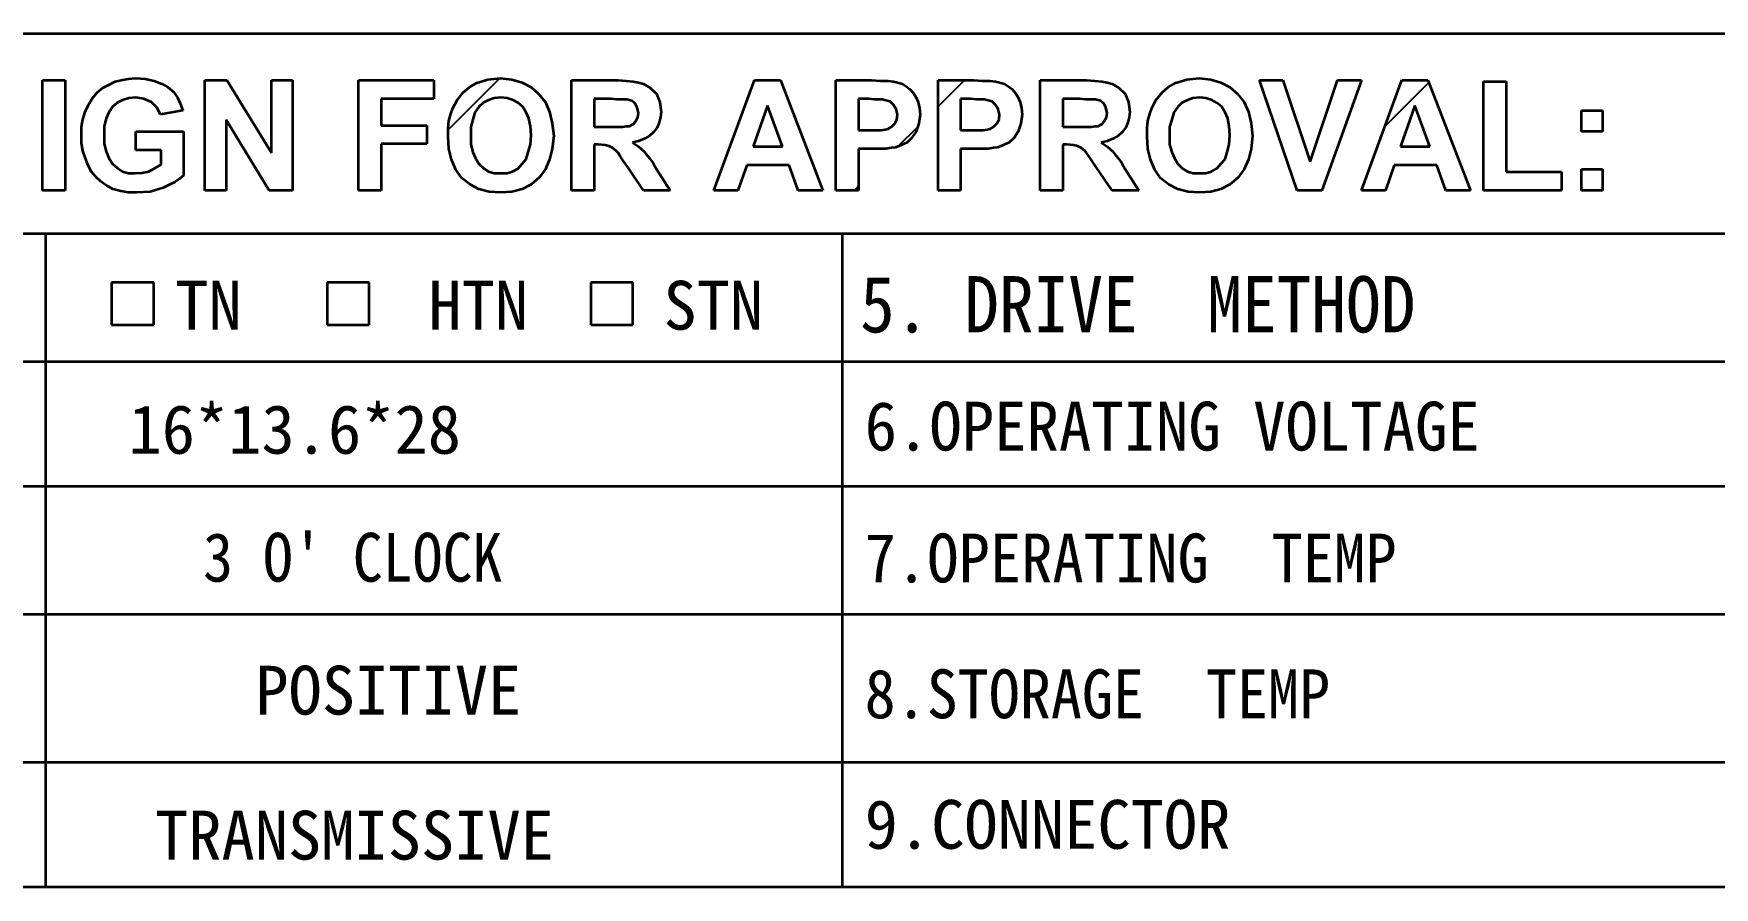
# Paper-space layout 'SW_Model_1' of a CAD drawing. Header units: millimetres. Extents: x 625 to 800, y 257 to 308.
# Drawn here: x 633.12 to 649.29, y 257.13 to 265.36 of the extents above; entities that cross this region are included whole.
import ezdxf

# ---------------------------------------------------------------- set-up
doc = ezdxf.new("R2010")
doc.units = ezdxf.units.MM
doc.layers.add('剖面线层1', color=4, linetype='Continuous')
doc.layers.add('粗实线层', color=7, linetype='Continuous', lineweight=25)
doc.styles.add('SLDTEXTSTYLE14', font='TXT', dxfattribs={"width": 0.90625})
doc.styles.add('SLDTEXTSTYLE15', font='TXT', dxfattribs={"width": 0.933333})
doc.styles.add('SLDTEXTSTYLE16', font='TXT', dxfattribs={"width": 0.941176})
doc.styles.add('SLDTEXTSTYLE17', font='TXT', dxfattribs={"width": 0.973684})
doc.styles.add('SLDTEXTSTYLE21', font='TXT', dxfattribs={"width": 0.9})
doc.styles.add('SLDTEXTSTYLE6', font='TXT')

psp = doc.layouts.new('SW_Model_1')

# ---------------------------------------------------------------- hatches: boundary and pattern name
at = {"layer": '剖面线层1'}
h = psp.add_hatch(dxfattribs=at)
h.set_pattern_fill('ANSI31', color=256, style=0)
h.paths.add_polyline_path([(633.425, 263.845), (633.207, 263.845), (633.207, 264.906), (633.425, 264.906)], flags=0)
h = psp.add_hatch(dxfattribs=at)
h.set_pattern_fill('ANSI31', color=256, style=0)
h.paths.add_polyline_path([(634.347, 264.234), (634.104, 264.234), (634.104, 264.412), (634.565, 264.412), (634.565, 263.99), (634.525, 263.957), (634.479, 263.924), (634.427, 263.898), (634.367, 263.871), (634.242, 263.832), (634.11, 263.825), (634.031, 263.825), (633.959, 263.838), (633.886, 263.858), (633.827, 263.891), (633.767, 263.931), (633.721, 263.977), (633.675, 264.029), (633.642, 264.095), (633.616, 264.161), (633.596, 264.227), (633.583, 264.3), (633.583, 264.379), (633.583, 264.458), (633.596, 264.53), (633.616, 264.603), (633.649, 264.669), (633.688, 264.735), (633.734, 264.788), (633.787, 264.834), (633.853, 264.867), (633.906, 264.893), (633.965, 264.906), (634.031, 264.919), (634.104, 264.926), (634.196, 264.919), (634.282, 264.9), (634.354, 264.873), (634.413, 264.84), (634.466, 264.794), (634.506, 264.741), (634.532, 264.682), (634.558, 264.616), (634.341, 264.577), (634.308, 264.643), (634.255, 264.695), (634.183, 264.728), (634.104, 264.741), (634.038, 264.735), (633.978, 264.715), (633.926, 264.689), (633.879, 264.649), (633.846, 264.596), (633.82, 264.537), (633.8, 264.465), (633.8, 264.385), (633.8, 264.293), (633.82, 264.221), (633.846, 264.155), (633.879, 264.102), (633.926, 264.062), (633.978, 264.029), (634.031, 264.01), (634.097, 264.01), (634.163, 264.016), (634.229, 264.029), (634.295, 264.062), (634.347, 264.095)], flags=0)
h = psp.add_hatch(dxfattribs=at)
h.set_pattern_fill('ANSI31', color=256, style=0)
h.paths.add_polyline_path([(634.974, 263.845), (634.769, 263.845), (634.769, 264.906), (634.98, 264.906), (635.409, 264.207), (635.409, 264.906), (635.613, 264.906), (635.613, 263.845), (635.389, 263.845), (634.974, 264.524)], flags=0)
h = psp.add_hatch(dxfattribs=at)
h.set_pattern_fill('ANSI31', color=256, style=0)
h.paths.add_polyline_path([(636.464, 263.845), (636.246, 263.845), (636.246, 264.906), (636.971, 264.906), (636.971, 264.728), (636.464, 264.728), (636.464, 264.471), (636.905, 264.471), (636.905, 264.293), (636.464, 264.293)], flags=0)
h = psp.add_hatch(dxfattribs=at)
h.set_pattern_fill('ANSI31', color=256, style=0)
h.paths.add_polyline_path([(637.116, 264.247), (637.11, 264.366), (637.11, 264.445), (637.116, 264.517), (637.136, 264.583), (637.156, 264.636), (637.195, 264.715), (637.255, 264.788), (637.314, 264.84), (637.386, 264.88), (637.492, 264.913), (637.611, 264.926), (637.723, 264.913), (637.822, 264.886), (637.907, 264.84), (637.98, 264.774), (638.046, 264.695), (638.085, 264.603), (638.112, 264.491), (638.125, 264.372), (638.112, 264.247), (638.085, 264.142), (638.046, 264.049), (637.986, 263.97), (637.907, 263.904), (637.822, 263.858), (637.723, 263.832), (637.617, 263.825), (637.505, 263.832), (637.406, 263.858), (637.321, 263.904), (637.241, 263.964), (637.182, 264.049), (637.143, 264.142)], flags=0)
h = psp.add_hatch(dxfattribs=at)
h.set_pattern_fill('ANSI31', color=256, style=0)
h.paths.add_polyline_path([(638.514, 263.845), (638.296, 263.845), (638.296, 264.906), (638.744, 264.906), (638.824, 264.9), (638.889, 264.893), (638.942, 264.886), (638.988, 264.873), (639.054, 264.834), (639.114, 264.774), (639.147, 264.695), (639.16, 264.603), (639.153, 264.55), (639.14, 264.498), (639.12, 264.451), (639.087, 264.405), (639.048, 264.372), (639.001, 264.346), (638.942, 264.32), (638.883, 264.306), (638.942, 264.267), (638.995, 264.221), (639.015, 264.194), (639.048, 264.155), (639.081, 264.109), (639.114, 264.049), (639.245, 263.845), (638.988, 263.845), (638.837, 264.069), (638.797, 264.128), (638.764, 264.175), (638.744, 264.207), (638.725, 264.227), (638.692, 264.254), (638.659, 264.273), (638.619, 264.28), (638.553, 264.287), (638.514, 264.287)], flags=0)
h = psp.add_hatch(dxfattribs=at)
h.set_pattern_fill('ANSI31', color=256, style=0)
h.paths.add_polyline_path([(640.307, 264.906), (640.715, 263.845), (640.478, 263.845), (640.392, 264.089), (639.984, 264.089), (639.898, 263.845), (639.667, 263.845), (640.056, 264.906)], flags=0)
h = psp.add_hatch(dxfattribs=at)
h.set_pattern_fill('ANSI31', color=256, style=0)
h.paths.add_polyline_path([(641.058, 263.845), (640.841, 263.845), (640.841, 264.906), (641.183, 264.906), (641.269, 264.9), (641.342, 264.9), (641.394, 264.893), (641.434, 264.886), (641.48, 264.873), (641.52, 264.847), (641.553, 264.821), (641.586, 264.781), (641.612, 264.741), (641.632, 264.695), (641.645, 264.636), (641.652, 264.577), (641.638, 264.491), (641.612, 264.412), (641.572, 264.353), (641.526, 264.306), (641.467, 264.28), (641.414, 264.26), (641.375, 264.254), (641.322, 264.247), (641.263, 264.247), (641.197, 264.247), (641.058, 264.247)], flags=0)
h = psp.add_hatch(dxfattribs=at)
h.set_pattern_fill('ANSI31', color=256, style=0)
h.paths.add_polyline_path([(642.04, 263.845), (641.823, 263.845), (641.823, 264.906), (642.166, 264.906), (642.251, 264.9), (642.324, 264.9), (642.377, 264.893), (642.416, 264.886), (642.462, 264.873), (642.502, 264.847), (642.535, 264.821), (642.568, 264.781), (642.594, 264.741), (642.614, 264.695), (642.627, 264.636), (642.634, 264.577), (642.621, 264.491), (642.594, 264.412), (642.555, 264.353), (642.509, 264.306), (642.449, 264.28), (642.396, 264.26), (642.357, 264.254), (642.304, 264.247), (642.245, 264.247), (642.179, 264.247), (642.04, 264.247)], flags=0)
h = psp.add_hatch(dxfattribs=at)
h.set_pattern_fill('ANSI31', color=256, style=0)
h.paths.add_polyline_path([(643.023, 263.845), (642.805, 263.845), (642.805, 264.906), (643.253, 264.906), (643.333, 264.9), (643.398, 264.893), (643.451, 264.886), (643.497, 264.873), (643.563, 264.834), (643.623, 264.774), (643.656, 264.695), (643.669, 264.603), (643.662, 264.55), (643.649, 264.498), (643.629, 264.451), (643.596, 264.405), (643.557, 264.372), (643.511, 264.346), (643.451, 264.32), (643.392, 264.306), (643.451, 264.267), (643.504, 264.221), (643.524, 264.194), (643.557, 264.155), (643.59, 264.109), (643.623, 264.049), (643.754, 263.845), (643.497, 263.845), (643.346, 264.069), (643.306, 264.128), (643.273, 264.175), (643.253, 264.207), (643.234, 264.227), (643.201, 264.254), (643.168, 264.273), (643.128, 264.28), (643.062, 264.287), (643.023, 264.287)], flags=0)
h = psp.add_hatch(dxfattribs=at)
h.set_pattern_fill('ANSI31', color=256, style=0)
h.paths.add_polyline_path([(643.84, 264.247), (643.834, 264.366), (643.834, 264.445), (643.84, 264.517), (643.86, 264.583), (643.88, 264.636), (643.919, 264.715), (643.979, 264.788), (644.038, 264.84), (644.11, 264.88), (644.216, 264.913), (644.335, 264.926), (644.447, 264.913), (644.545, 264.886), (644.631, 264.84), (644.704, 264.774), (644.77, 264.695), (644.809, 264.603), (644.836, 264.491), (644.849, 264.372), (644.836, 264.247), (644.809, 264.142), (644.77, 264.049), (644.71, 263.97), (644.631, 263.904), (644.545, 263.858), (644.447, 263.832), (644.341, 263.825), (644.229, 263.832), (644.13, 263.858), (644.044, 263.904), (643.965, 263.964), (643.906, 264.049), (643.866, 264.142)], flags=0)
h = psp.add_hatch(dxfattribs=at)
h.set_pattern_fill('ANSI31', color=256, style=0)
h.paths.add_polyline_path([(645.515, 263.845), (645.277, 263.845), (644.915, 264.906), (645.139, 264.906), (645.402, 264.122), (645.666, 264.906), (645.897, 264.906)], flags=0)
h = psp.add_hatch(dxfattribs=at)
h.set_pattern_fill('ANSI31', color=256, style=0)
h.paths.add_polyline_path([(646.536, 264.906), (646.945, 263.845), (646.708, 263.845), (646.622, 264.089), (646.213, 264.089), (646.128, 263.845), (645.897, 263.845), (646.286, 264.906)], flags=0)
h = psp.add_hatch(dxfattribs=at)
h.set_pattern_fill('ANSI31', color=256, style=0)
h.paths.add_polyline_path([(647.822, 263.845), (647.07, 263.845), (647.07, 264.893), (647.288, 264.893), (647.288, 264.023), (647.822, 264.023)], flags=0)
h = psp.add_hatch(dxfattribs=at)
h.set_pattern_fill('ANSI31', color=256, style=0)
h.paths.add_polyline_path([(637.327, 264.458), (637.327, 264.372), (637.327, 264.287), (637.347, 264.214), (637.373, 264.155), (637.406, 264.102), (637.452, 264.056), (637.498, 264.029), (637.551, 264.01), (637.617, 264.01), (637.676, 264.01), (637.729, 264.029), (637.782, 264.056), (637.822, 264.102), (637.861, 264.148), (637.881, 264.214), (637.901, 264.287), (637.907, 264.379), (637.901, 264.465), (637.887, 264.537), (637.861, 264.596), (637.828, 264.649), (637.782, 264.689), (637.736, 264.715), (637.676, 264.735), (637.617, 264.741), (637.551, 264.735), (637.498, 264.715), (637.446, 264.689), (637.406, 264.649), (637.367, 264.596), (637.347, 264.53)], flags=0)
h = psp.add_hatch(dxfattribs=at)
h.set_pattern_fill('ANSI31', color=256, style=0)
h.paths.add_polyline_path([(638.514, 264.728), (638.514, 264.458), (638.665, 264.458), (638.738, 264.458), (638.791, 264.458), (638.83, 264.465), (638.856, 264.465), (638.889, 264.484), (638.916, 264.511), (638.936, 264.55), (638.942, 264.59), (638.929, 264.643), (638.909, 264.682), (638.876, 264.708), (638.83, 264.722), (638.81, 264.722), (638.777, 264.722), (638.731, 264.722), (638.678, 264.728)], flags=0)
h = psp.add_hatch(dxfattribs=at)
h.set_pattern_fill('ANSI31', color=256, style=0)
h.paths.add_polyline_path([(641.157, 264.728), (641.058, 264.728), (641.058, 264.425), (641.17, 264.425), (641.23, 264.425), (641.276, 264.425), (641.315, 264.432), (641.342, 264.438), (641.375, 264.458), (641.408, 264.491), (641.427, 264.53), (641.434, 264.577), (641.421, 264.629), (641.394, 264.669), (641.361, 264.702), (641.309, 264.715), (641.289, 264.722), (641.256, 264.722), (641.21, 264.722)], flags=0)
h = psp.add_hatch(dxfattribs=at)
h.set_pattern_fill('ANSI31', color=256, style=0)
h.paths.add_polyline_path([(642.139, 264.728), (642.04, 264.728), (642.04, 264.425), (642.153, 264.425), (642.212, 264.425), (642.258, 264.425), (642.298, 264.432), (642.324, 264.438), (642.357, 264.458), (642.39, 264.491), (642.41, 264.53), (642.416, 264.577), (642.403, 264.629), (642.377, 264.669), (642.344, 264.702), (642.291, 264.715), (642.271, 264.722), (642.238, 264.722), (642.192, 264.722)], flags=0)
h = psp.add_hatch(dxfattribs=at)
h.set_pattern_fill('ANSI31', color=256, style=0)
h.paths.add_polyline_path([(643.023, 264.728), (643.023, 264.458), (643.174, 264.458), (643.247, 264.458), (643.3, 264.458), (643.339, 264.465), (643.365, 264.465), (643.398, 264.484), (643.425, 264.511), (643.445, 264.55), (643.451, 264.59), (643.438, 264.643), (643.418, 264.682), (643.385, 264.708), (643.339, 264.722), (643.319, 264.722), (643.286, 264.722), (643.24, 264.722), (643.187, 264.728)], flags=0)
h = psp.add_hatch(dxfattribs=at)
h.set_pattern_fill('ANSI31', color=256, style=0)
h.paths.add_polyline_path([(644.051, 264.458), (644.051, 264.372), (644.051, 264.287), (644.071, 264.214), (644.097, 264.155), (644.13, 264.102), (644.176, 264.056), (644.222, 264.029), (644.275, 264.01), (644.341, 264.01), (644.4, 264.01), (644.453, 264.029), (644.506, 264.056), (644.545, 264.102), (644.585, 264.148), (644.605, 264.214), (644.625, 264.287), (644.631, 264.379), (644.625, 264.465), (644.611, 264.537), (644.585, 264.596), (644.552, 264.649), (644.506, 264.689), (644.46, 264.715), (644.4, 264.735), (644.341, 264.741), (644.275, 264.735), (644.222, 264.715), (644.17, 264.689), (644.13, 264.649), (644.091, 264.596), (644.071, 264.53)], flags=0)
h = psp.add_hatch(dxfattribs=at)
h.set_pattern_fill('ANSI31', color=256, style=0)
h.paths.add_polyline_path([(640.043, 264.267), (640.327, 264.267), (640.181, 264.662)], flags=0)
h = psp.add_hatch(dxfattribs=at)
h.set_pattern_fill('ANSI31', color=256, style=0)
h.paths.add_polyline_path([(646.273, 264.267), (646.556, 264.267), (646.411, 264.662)], flags=0)
h = psp.add_hatch(dxfattribs=at)
h.set_pattern_fill('ANSI31', color=256, style=0)
h.paths.add_polyline_path([(648.217, 264.412), (648.013, 264.412), (648.013, 264.616), (648.217, 264.616)], flags=0)
h = psp.add_hatch(dxfattribs=at)
h.set_pattern_fill('ANSI31', color=256, style=0)
h.paths.add_polyline_path([(648.217, 263.845), (648.013, 263.845), (648.013, 264.049), (648.217, 264.049)], flags=0)
h = psp.add_hatch(dxfattribs=at)
h.set_pattern_fill('ANSI31', color=256, style=0)
h.paths.add_polyline_path([(633.872, 262.958), (633.872, 262.55), (634.277, 262.55), (634.277, 262.958)], flags=0)

# ---------------------------------------------------------------- linework, layer by layer
at = {"lineweight": 35}
for p, q in [((624.889, 265.356), (657.338, 265.356)), ((633.207, 263.845), (633.207, 264.906)), ((633.207, 264.906), (633.425, 264.906)), ((633.425, 264.906), (633.425, 263.845)), ((633.853, 264.867), (633.906, 264.893)), ((633.906, 264.893), (633.965, 264.906)), ((633.965, 264.906), (634.031, 264.919)), ((634.031, 264.919), (634.104, 264.926)), ((634.104, 264.926), (634.196, 264.919)), ((634.196, 264.919), (634.282, 264.9)), ((634.282, 264.9), (634.354, 264.873)), ((634.769, 263.845), (634.769, 264.906)), ((634.769, 264.906), (634.98, 264.906)), ((634.98, 264.906), (635.409, 264.207)), ((635.409, 264.207), (635.409, 264.906)), ((635.409, 264.906), (635.613, 264.906)), ((635.613, 264.906), (635.613, 263.845)), ((636.246, 263.845), (636.246, 264.906)), ((636.246, 264.906), (636.971, 264.906)), ((636.971, 264.906), (636.971, 264.728)), ((637.386, 264.88), (637.492, 264.913)), ((637.492, 264.913), (637.611, 264.926)), ((637.611, 264.926), (637.723, 264.913)), ((637.723, 264.913), (637.822, 264.886)), ((637.822, 264.886), (637.907, 264.84)), ((638.296, 263.845), (638.296, 264.906)), ((638.296, 264.906), (638.744, 264.906)), ((638.744, 264.906), (638.824, 264.9)), ((638.824, 264.9), (638.889, 264.893)), ((638.889, 264.893), (638.942, 264.886)), ((638.942, 264.886), (638.988, 264.873)), ((639.667, 263.845), (640.056, 264.906)), ((640.056, 264.906), (640.307, 264.906)), ((640.307, 264.906), (640.715, 263.845)), ((640.841, 263.845), (640.841, 264.906)), ((640.841, 264.906), (641.183, 264.906)), ((641.183, 264.906), (641.269, 264.9)), ((641.269, 264.9), (641.342, 264.9)), ((641.342, 264.9), (641.394, 264.893)), ((641.394, 264.893), (641.434, 264.886)), ((641.434, 264.886), (641.48, 264.873)), ((641.823, 263.845), (641.823, 264.906)), ((641.823, 264.906), (642.166, 264.906)), ((642.166, 264.906), (642.251, 264.9)), ((642.251, 264.9), (642.324, 264.9)), ((642.324, 264.9), (642.377, 264.893)), ((642.377, 264.893), (642.416, 264.886)), ((642.416, 264.886), (642.462, 264.873)), ((642.805, 263.845), (642.805, 264.906)), ((642.805, 264.906), (643.253, 264.906)), ((643.253, 264.906), (643.333, 264.9)), ((643.333, 264.9), (643.398, 264.893)), ((643.398, 264.893), (643.451, 264.886)), ((643.451, 264.886), (643.497, 264.873)), ((644.11, 264.88), (644.216, 264.913)), ((644.216, 264.913), (644.335, 264.926)), ((644.335, 264.926), (644.447, 264.913)), ((644.447, 264.913), (644.545, 264.886)), ((644.545, 264.886), (644.631, 264.84)), ((645.277, 263.845), (644.915, 264.906)), ((644.915, 264.906), (645.139, 264.906)), ((645.139, 264.906), (645.402, 264.122)), ((645.402, 264.122), (645.666, 264.906)), ((645.897, 264.906), (645.515, 263.845)), ((645.666, 264.906), (645.897, 264.906)), ((645.897, 263.845), (646.286, 264.906)), ((646.286, 264.906), (646.536, 264.906)), ((646.536, 264.906), (646.945, 263.845)), ((647.07, 263.845), (647.07, 264.893)), ((647.07, 264.893), (647.288, 264.893)), ((647.288, 264.893), (647.288, 264.023)), ((633.649, 264.669), (633.688, 264.735)), ((633.688, 264.735), (633.734, 264.788)), ((633.734, 264.788), (633.787, 264.834)), ((633.787, 264.834), (633.853, 264.867)), ((634.038, 264.735), (633.978, 264.715)), ((634.104, 264.741), (634.038, 264.735)), ((634.183, 264.728), (634.104, 264.741)), ((634.255, 264.695), (634.183, 264.728)), ((634.354, 264.873), (634.413, 264.84)), ((634.413, 264.84), (634.466, 264.794)), ((634.466, 264.794), (634.506, 264.741)), ((634.506, 264.741), (634.532, 264.682)), ((636.971, 264.728), (636.464, 264.728)), ((636.464, 264.728), (636.464, 264.471)), ((637.195, 264.715), (637.255, 264.788)), ((637.255, 264.788), (637.314, 264.84)), ((637.314, 264.84), (637.386, 264.88)), ((637.551, 264.735), (637.498, 264.715)), ((637.617, 264.741), (637.551, 264.735)), ((637.676, 264.735), (637.617, 264.741)), ((637.736, 264.715), (637.676, 264.735)), ((637.907, 264.84), (637.98, 264.774)), ((637.98, 264.774), (638.046, 264.695)), ((638.678, 264.728), (638.514, 264.728)), ((638.514, 264.728), (638.514, 264.458)), ((638.731, 264.722), (638.678, 264.728)), ((638.988, 264.873), (639.054, 264.834)), ((639.054, 264.834), (639.114, 264.774)), ((639.114, 264.774), (639.147, 264.695)), ((641.157, 264.728), (641.058, 264.728)), ((641.058, 264.728), (641.058, 264.425)), ((641.21, 264.722), (641.157, 264.728)), ((641.48, 264.873), (641.52, 264.847)), ((641.52, 264.847), (641.553, 264.821)), ((641.553, 264.821), (641.586, 264.781)), ((641.586, 264.781), (641.612, 264.741)), ((641.612, 264.741), (641.632, 264.695)), ((642.139, 264.728), (642.04, 264.728)), ((642.04, 264.728), (642.04, 264.425)), ((642.192, 264.722), (642.139, 264.728)), ((642.462, 264.873), (642.502, 264.847)), ((642.502, 264.847), (642.535, 264.821)), ((642.535, 264.821), (642.568, 264.781)), ((642.568, 264.781), (642.594, 264.741)), ((642.594, 264.741), (642.614, 264.695)), ((643.187, 264.728), (643.023, 264.728)), ((643.023, 264.728), (643.023, 264.458)), ((643.24, 264.722), (643.187, 264.728)), ((643.497, 264.873), (643.563, 264.834)), ((643.563, 264.834), (643.623, 264.774)), ((643.623, 264.774), (643.656, 264.695)), ((643.919, 264.715), (643.979, 264.788)), ((643.979, 264.788), (644.038, 264.84)), ((644.038, 264.84), (644.11, 264.88)), ((644.275, 264.735), (644.222, 264.715)), ((644.341, 264.741), (644.275, 264.735)), ((644.4, 264.735), (644.341, 264.741)), ((644.46, 264.715), (644.4, 264.735)), ((644.631, 264.84), (644.704, 264.774)), ((644.704, 264.774), (644.77, 264.695)), ((633.596, 264.53), (633.616, 264.603)), ((633.616, 264.603), (633.649, 264.669)), ((633.846, 264.596), (633.82, 264.537)), ((633.879, 264.649), (633.846, 264.596)), ((633.926, 264.689), (633.879, 264.649)), ((633.978, 264.715), (633.926, 264.689)), ((634.308, 264.643), (634.255, 264.695)), ((634.341, 264.577), (634.308, 264.643)), ((634.558, 264.616), (634.341, 264.577)), ((634.532, 264.682), (634.558, 264.616)), ((637.116, 264.517), (637.136, 264.583)), ((637.136, 264.583), (637.156, 264.636)), ((637.156, 264.636), (637.195, 264.715)), ((637.367, 264.596), (637.347, 264.53)), ((637.406, 264.649), (637.367, 264.596)), ((637.446, 264.689), (637.406, 264.649)), ((637.498, 264.715), (637.446, 264.689)), ((637.782, 264.689), (637.736, 264.715)), ((637.828, 264.649), (637.782, 264.689)), ((637.861, 264.596), (637.828, 264.649)), ((637.887, 264.537), (637.861, 264.596)), ((638.046, 264.695), (638.085, 264.603)), ((638.085, 264.603), (638.112, 264.491)), ((638.777, 264.722), (638.731, 264.722)), ((638.81, 264.722), (638.777, 264.722)), ((638.83, 264.722), (638.81, 264.722)), ((638.876, 264.708), (638.83, 264.722)), ((638.909, 264.682), (638.876, 264.708)), ((638.929, 264.643), (638.909, 264.682)), ((638.942, 264.59), (638.929, 264.643)), ((638.936, 264.55), (638.942, 264.59)), ((639.147, 264.695), (639.16, 264.603)), ((639.16, 264.603), (639.153, 264.55)), ((640.181, 264.662), (640.043, 264.267)), ((640.327, 264.267), (640.181, 264.662)), ((641.256, 264.722), (641.21, 264.722)), ((641.289, 264.722), (641.256, 264.722)), ((641.309, 264.715), (641.289, 264.722)), ((641.361, 264.702), (641.309, 264.715)), ((641.394, 264.669), (641.361, 264.702)), ((641.421, 264.629), (641.394, 264.669)), ((641.434, 264.577), (641.421, 264.629)), ((641.427, 264.53), (641.434, 264.577)), ((641.632, 264.695), (641.645, 264.636)), ((641.652, 264.577), (641.638, 264.491)), ((641.645, 264.636), (641.652, 264.577)), ((642.238, 264.722), (642.192, 264.722)), ((642.271, 264.722), (642.238, 264.722)), ((642.291, 264.715), (642.271, 264.722)), ((642.344, 264.702), (642.291, 264.715)), ((642.377, 264.669), (642.344, 264.702)), ((642.403, 264.629), (642.377, 264.669)), ((642.416, 264.577), (642.403, 264.629)), ((642.41, 264.53), (642.416, 264.577)), ((642.614, 264.695), (642.627, 264.636)), ((642.634, 264.577), (642.621, 264.491)), ((642.627, 264.636), (642.634, 264.577)), ((643.286, 264.722), (643.24, 264.722)), ((643.319, 264.722), (643.286, 264.722)), ((643.339, 264.722), (643.319, 264.722)), ((643.385, 264.708), (643.339, 264.722)), ((643.418, 264.682), (643.385, 264.708)), ((643.438, 264.643), (643.418, 264.682)), ((643.451, 264.59), (643.438, 264.643)), ((643.445, 264.55), (643.451, 264.59)), ((643.656, 264.695), (643.669, 264.603)), ((643.669, 264.603), (643.662, 264.55)), ((643.84, 264.517), (643.86, 264.583)), ((643.86, 264.583), (643.88, 264.636)), ((643.88, 264.636), (643.919, 264.715)), ((644.091, 264.596), (644.071, 264.53)), ((644.13, 264.649), (644.091, 264.596)), ((644.17, 264.689), (644.13, 264.649)), ((644.222, 264.715), (644.17, 264.689)), ((644.506, 264.689), (644.46, 264.715)), ((644.552, 264.649), (644.506, 264.689)), ((644.585, 264.596), (644.552, 264.649)), ((644.611, 264.537), (644.585, 264.596)), ((644.77, 264.695), (644.809, 264.603)), ((644.809, 264.603), (644.836, 264.491)), ((646.411, 264.662), (646.273, 264.267)), ((646.556, 264.267), (646.411, 264.662)), ((648.013, 264.412), (648.013, 264.616)), ((648.013, 264.616), (648.217, 264.616)), ((648.217, 264.616), (648.217, 264.412)), ((633.583, 264.458), (633.596, 264.53)), ((633.583, 264.379), (633.583, 264.458)), ((633.82, 264.537), (633.8, 264.465)), ((633.8, 264.465), (633.8, 264.385)), ((634.104, 264.234), (634.104, 264.412)), ((634.104, 264.412), (634.565, 264.412)), ((634.565, 264.412), (634.565, 263.99)), ((635.389, 263.845), (634.974, 264.524)), ((634.974, 264.524), (634.974, 263.845)), ((636.464, 264.471), (636.905, 264.471)), ((636.905, 264.471), (636.905, 264.293)), ((637.11, 264.445), (637.116, 264.517)), ((637.11, 264.366), (637.11, 264.445)), ((637.347, 264.53), (637.327, 264.458)), ((637.327, 264.458), (637.327, 264.372)), ((637.901, 264.465), (637.887, 264.537)), ((637.907, 264.379), (637.901, 264.465)), ((638.112, 264.491), (638.125, 264.372)), ((638.514, 264.458), (638.665, 264.458)), ((638.665, 264.458), (638.738, 264.458)), ((638.738, 264.458), (638.791, 264.458)), ((638.791, 264.458), (638.83, 264.465)), ((638.83, 264.465), (638.856, 264.465)), ((638.856, 264.465), (638.889, 264.484)), ((638.889, 264.484), (638.916, 264.511)), ((638.916, 264.511), (638.936, 264.55)), ((639.087, 264.405), (639.048, 264.372)), ((639.12, 264.451), (639.087, 264.405)), ((639.14, 264.498), (639.12, 264.451)), ((639.153, 264.55), (639.14, 264.498)), ((641.058, 264.425), (641.17, 264.425)), ((641.17, 264.425), (641.23, 264.425)), ((641.23, 264.425), (641.276, 264.425)), ((641.276, 264.425), (641.315, 264.432)), ((641.315, 264.432), (641.342, 264.438)), ((641.342, 264.438), (641.375, 264.458)), ((641.375, 264.458), (641.408, 264.491)), ((641.408, 264.491), (641.427, 264.53)), ((641.612, 264.412), (641.572, 264.353)), ((641.638, 264.491), (641.612, 264.412)), ((642.04, 264.425), (642.153, 264.425)), ((642.153, 264.425), (642.212, 264.425)), ((642.212, 264.425), (642.258, 264.425)), ((642.258, 264.425), (642.298, 264.432)), ((642.298, 264.432), (642.324, 264.438)), ((642.324, 264.438), (642.357, 264.458)), ((642.357, 264.458), (642.39, 264.491)), ((642.39, 264.491), (642.41, 264.53)), ((642.594, 264.412), (642.555, 264.353)), ((642.621, 264.491), (642.594, 264.412)), ((643.023, 264.458), (643.174, 264.458)), ((643.174, 264.458), (643.247, 264.458)), ((643.247, 264.458), (643.3, 264.458)), ((643.3, 264.458), (643.339, 264.465)), ((643.339, 264.465), (643.365, 264.465)), ((643.365, 264.465), (643.398, 264.484)), ((643.398, 264.484), (643.425, 264.511)), ((643.425, 264.511), (643.445, 264.55)), ((643.596, 264.405), (643.557, 264.372)), ((643.629, 264.451), (643.596, 264.405)), ((643.649, 264.498), (643.629, 264.451)), ((643.662, 264.55), (643.649, 264.498)), ((643.834, 264.445), (643.84, 264.517)), ((643.834, 264.366), (643.834, 264.445)), ((644.071, 264.53), (644.051, 264.458)), ((644.051, 264.458), (644.051, 264.372)), ((644.625, 264.465), (644.611, 264.537)), ((644.631, 264.379), (644.625, 264.465)), ((644.836, 264.491), (644.849, 264.372)), ((648.217, 264.412), (648.013, 264.412)), ((633.583, 264.3), (633.583, 264.379)), ((633.596, 264.227), (633.583, 264.3)), ((633.8, 264.385), (633.8, 264.293)), ((633.8, 264.293), (633.82, 264.221)), ((636.905, 264.293), (636.464, 264.293)), ((636.464, 264.293), (636.464, 263.845)), ((637.116, 264.247), (637.11, 264.366)), ((637.143, 264.142), (637.116, 264.247)), ((637.327, 264.372), (637.327, 264.287)), ((637.327, 264.287), (637.347, 264.214)), ((637.881, 264.214), (637.901, 264.287)), ((637.901, 264.287), (637.907, 264.379)), ((638.112, 264.247), (638.085, 264.142)), ((638.125, 264.372), (638.112, 264.247)), ((638.553, 264.287), (638.514, 264.287)), ((638.514, 264.287), (638.514, 263.845)), ((638.619, 264.28), (638.553, 264.287)), ((638.659, 264.273), (638.619, 264.28)), ((638.692, 264.254), (638.659, 264.273)), ((638.725, 264.227), (638.692, 264.254)), ((638.942, 264.32), (638.883, 264.306)), ((638.883, 264.306), (638.942, 264.267)), ((639.001, 264.346), (638.942, 264.32)), ((638.942, 264.267), (638.995, 264.221)), ((639.048, 264.372), (639.001, 264.346)), ((640.043, 264.267), (640.327, 264.267)), ((641.197, 264.247), (641.058, 264.247)), ((641.058, 264.247), (641.058, 263.845)), ((641.263, 264.247), (641.197, 264.247)), ((641.322, 264.247), (641.263, 264.247)), ((641.375, 264.254), (641.322, 264.247)), ((641.414, 264.26), (641.375, 264.254)), ((641.467, 264.28), (641.414, 264.26)), ((641.526, 264.306), (641.467, 264.28)), ((641.572, 264.353), (641.526, 264.306)), ((642.179, 264.247), (642.04, 264.247)), ((642.04, 264.247), (642.04, 263.845)), ((642.245, 264.247), (642.179, 264.247)), ((642.304, 264.247), (642.245, 264.247)), ((642.357, 264.254), (642.304, 264.247)), ((642.396, 264.26), (642.357, 264.254)), ((642.449, 264.28), (642.396, 264.26)), ((642.509, 264.306), (642.449, 264.28)), ((642.555, 264.353), (642.509, 264.306)), ((643.062, 264.287), (643.023, 264.287)), ((643.023, 264.287), (643.023, 263.845)), ((643.128, 264.28), (643.062, 264.287)), ((643.168, 264.273), (643.128, 264.28)), ((643.201, 264.254), (643.168, 264.273)), ((643.234, 264.227), (643.201, 264.254)), ((643.451, 264.32), (643.392, 264.306)), ((643.392, 264.306), (643.451, 264.267)), ((643.511, 264.346), (643.451, 264.32)), ((643.451, 264.267), (643.504, 264.221)), ((643.557, 264.372), (643.511, 264.346)), ((643.84, 264.247), (643.834, 264.366)), ((643.866, 264.142), (643.84, 264.247)), ((644.051, 264.372), (644.051, 264.287)), ((644.051, 264.287), (644.071, 264.214)), ((644.605, 264.214), (644.625, 264.287)), ((644.625, 264.287), (644.631, 264.379)), ((644.836, 264.247), (644.809, 264.142)), ((644.849, 264.372), (644.836, 264.247)), ((646.273, 264.267), (646.556, 264.267)), ((633.616, 264.161), (633.596, 264.227)), ((633.642, 264.095), (633.616, 264.161)), ((633.675, 264.029), (633.642, 264.095)), ((633.82, 264.221), (633.846, 264.155)), ((633.846, 264.155), (633.879, 264.102)), ((633.879, 264.102), (633.926, 264.062)), ((634.347, 264.234), (634.104, 264.234)), ((634.295, 264.062), (634.347, 264.095)), ((634.347, 264.095), (634.347, 264.234)), ((637.182, 264.049), (637.143, 264.142)), ((637.347, 264.214), (637.373, 264.155)), ((637.373, 264.155), (637.406, 264.102)), ((637.406, 264.102), (637.452, 264.056)), ((637.782, 264.056), (637.822, 264.102)), ((637.822, 264.102), (637.861, 264.148)), ((637.861, 264.148), (637.881, 264.214)), ((638.085, 264.142), (638.046, 264.049)), ((638.744, 264.207), (638.725, 264.227)), ((638.764, 264.175), (638.744, 264.207)), ((638.797, 264.128), (638.764, 264.175)), ((638.837, 264.069), (638.797, 264.128)), ((638.995, 264.221), (639.015, 264.194)), ((639.015, 264.194), (639.048, 264.155)), ((639.048, 264.155), (639.081, 264.109)), ((639.081, 264.109), (639.114, 264.049)), ((639.984, 264.089), (639.898, 263.845)), ((640.392, 264.089), (639.984, 264.089)), ((640.478, 263.845), (640.392, 264.089)), ((643.253, 264.207), (643.234, 264.227)), ((643.273, 264.175), (643.253, 264.207)), ((643.306, 264.128), (643.273, 264.175)), ((643.346, 264.069), (643.306, 264.128)), ((643.504, 264.221), (643.524, 264.194)), ((643.524, 264.194), (643.557, 264.155)), ((643.557, 264.155), (643.59, 264.109)), ((643.59, 264.109), (643.623, 264.049)), ((643.906, 264.049), (643.866, 264.142)), ((644.071, 264.214), (644.097, 264.155)), ((644.097, 264.155), (644.13, 264.102)), ((644.13, 264.102), (644.176, 264.056)), ((644.506, 264.056), (644.545, 264.102)), ((644.545, 264.102), (644.585, 264.148)), ((644.585, 264.148), (644.605, 264.214)), ((644.809, 264.142), (644.77, 264.049)), ((646.213, 264.089), (646.128, 263.845)), ((646.622, 264.089), (646.213, 264.089)), ((646.708, 263.845), (646.622, 264.089)), ((633.721, 263.977), (633.675, 264.029)), ((633.767, 263.931), (633.721, 263.977)), ((633.827, 263.891), (633.767, 263.931)), ((633.926, 264.062), (633.978, 264.029)), ((633.978, 264.029), (634.031, 264.01)), ((634.031, 264.01), (634.097, 264.01)), ((634.097, 264.01), (634.163, 264.016)), ((634.163, 264.016), (634.229, 264.029)), ((634.229, 264.029), (634.295, 264.062)), ((634.479, 263.924), (634.427, 263.898)), ((634.525, 263.957), (634.479, 263.924)), ((634.565, 263.99), (634.525, 263.957)), ((637.241, 263.964), (637.182, 264.049)), ((637.321, 263.904), (637.241, 263.964)), ((637.452, 264.056), (637.498, 264.029)), ((637.498, 264.029), (637.551, 264.01)), ((637.551, 264.01), (637.617, 264.01)), ((637.617, 264.01), (637.676, 264.01)), ((637.676, 264.01), (637.729, 264.029)), ((637.729, 264.029), (637.782, 264.056)), ((637.986, 263.97), (637.907, 263.904)), ((638.046, 264.049), (637.986, 263.97)), ((638.988, 263.845), (638.837, 264.069)), ((639.114, 264.049), (639.245, 263.845)), ((643.497, 263.845), (643.346, 264.069)), ((643.623, 264.049), (643.754, 263.845)), ((643.965, 263.964), (643.906, 264.049)), ((644.044, 263.904), (643.965, 263.964)), ((644.176, 264.056), (644.222, 264.029)), ((644.222, 264.029), (644.275, 264.01)), ((644.275, 264.01), (644.341, 264.01)), ((644.341, 264.01), (644.4, 264.01)), ((644.4, 264.01), (644.453, 264.029)), ((644.453, 264.029), (644.506, 264.056)), ((644.71, 263.97), (644.631, 263.904)), ((644.77, 264.049), (644.71, 263.97)), ((647.288, 264.023), (647.822, 264.023)), ((647.822, 264.023), (647.822, 263.845)), ((648.013, 263.845), (648.013, 264.049)), ((648.013, 264.049), (648.217, 264.049)), ((648.217, 264.049), (648.217, 263.845)), ((633.425, 263.845), (633.207, 263.845)), ((633.886, 263.858), (633.827, 263.891)), ((633.959, 263.838), (633.886, 263.858)), ((634.031, 263.825), (633.959, 263.838)), ((634.11, 263.825), (634.031, 263.825)), ((634.242, 263.832), (634.11, 263.825)), ((634.367, 263.871), (634.242, 263.832)), ((634.427, 263.898), (634.367, 263.871)), ((634.974, 263.845), (634.769, 263.845)), ((635.613, 263.845), (635.389, 263.845)), ((636.464, 263.845), (636.246, 263.845)), ((637.406, 263.858), (637.321, 263.904)), ((637.505, 263.832), (637.406, 263.858)), ((637.617, 263.825), (637.505, 263.832)), ((637.723, 263.832), (637.617, 263.825)), ((637.822, 263.858), (637.723, 263.832)), ((637.907, 263.904), (637.822, 263.858)), ((638.514, 263.845), (638.296, 263.845)), ((639.245, 263.845), (638.988, 263.845)), ((639.898, 263.845), (639.667, 263.845)), ((640.715, 263.845), (640.478, 263.845)), ((641.058, 263.845), (640.841, 263.845)), ((642.04, 263.845), (641.823, 263.845)), ((643.023, 263.845), (642.805, 263.845)), ((643.754, 263.845), (643.497, 263.845)), ((644.13, 263.858), (644.044, 263.904)), ((644.229, 263.832), (644.13, 263.858)), ((644.341, 263.825), (644.229, 263.832)), ((644.447, 263.832), (644.341, 263.825)), ((644.545, 263.858), (644.447, 263.832)), ((644.631, 263.904), (644.545, 263.858)), ((645.515, 263.845), (645.277, 263.845)), ((646.128, 263.845), (645.897, 263.845)), ((646.945, 263.845), (646.708, 263.845)), ((647.822, 263.845), (647.07, 263.845)), ((648.217, 263.845), (648.013, 263.845)), ((624.855, 263.431), (657.338, 263.431)), ((640.905, 257.133), (640.905, 263.431)), ((633.238, 257.138), (633.238, 263.418)), ((633.872, 262.958), (633.872, 262.55)), ((634.277, 262.958), (633.872, 262.958)), ((634.277, 262.55), (634.277, 262.958)), ((635.946, 262.96), (635.946, 262.552)), ((636.35, 262.96), (635.946, 262.96)), ((636.35, 262.552), (636.35, 262.96)), ((638.481, 262.958), (638.481, 262.55)), ((638.886, 262.958), (638.481, 262.958)), ((638.886, 262.55), (638.886, 262.958)), ((633.872, 262.55), (634.277, 262.55)), ((635.946, 262.552), (636.35, 262.552)), ((638.481, 262.55), (638.886, 262.55)), ((624.855, 262.198), (671.645, 262.198)), ((624.855, 260.999), (671.645, 260.999)), ((624.855, 259.765), (671.606, 259.765)), ((624.855, 258.338), (671.606, 258.338)), ((624.855, 257.138), (698.117, 257.138))]:
    psp.add_line(p, q, dxfattribs=at)
for p, q in [((633.207, 263.845), (633.207, 264.906)), ((633.207, 264.906), (633.425, 264.906)), ((633.425, 264.906), (633.425, 263.845)), ((633.853, 264.867), (633.906, 264.893)), ((633.906, 264.893), (633.965, 264.906)), ((633.965, 264.906), (634.031, 264.919)), ((634.031, 264.919), (634.104, 264.926)), ((634.104, 264.926), (634.196, 264.919)), ((634.196, 264.919), (634.282, 264.9)), ((634.282, 264.9), (634.354, 264.873)), ((634.769, 263.845), (634.769, 264.906)), ((634.769, 264.906), (634.98, 264.906)), ((634.98, 264.906), (635.409, 264.207)), ((635.409, 264.207), (635.409, 264.906)), ((635.409, 264.906), (635.613, 264.906)), ((635.613, 264.906), (635.613, 263.845)), ((636.246, 263.845), (636.246, 264.906)), ((636.246, 264.906), (636.971, 264.906)), ((636.971, 264.906), (636.971, 264.728)), ((637.386, 264.88), (637.492, 264.913)), ((637.492, 264.913), (637.611, 264.926)), ((637.611, 264.926), (637.723, 264.913)), ((637.723, 264.913), (637.822, 264.886)), ((637.822, 264.886), (637.907, 264.84)), ((638.296, 263.845), (638.296, 264.906)), ((638.296, 264.906), (638.744, 264.906)), ((638.744, 264.906), (638.824, 264.9)), ((638.824, 264.9), (638.889, 264.893)), ((638.889, 264.893), (638.942, 264.886)), ((638.942, 264.886), (638.988, 264.873)), ((639.667, 263.845), (640.056, 264.906)), ((640.056, 264.906), (640.307, 264.906)), ((640.307, 264.906), (640.715, 263.845)), ((640.841, 263.845), (640.841, 264.906)), ((640.841, 264.906), (641.183, 264.906)), ((641.183, 264.906), (641.269, 264.9)), ((641.269, 264.9), (641.342, 264.9)), ((641.342, 264.9), (641.394, 264.893)), ((641.394, 264.893), (641.434, 264.886)), ((641.434, 264.886), (641.48, 264.873)), ((641.823, 263.845), (641.823, 264.906)), ((641.823, 264.906), (642.166, 264.906)), ((642.166, 264.906), (642.251, 264.9)), ((642.251, 264.9), (642.324, 264.9)), ((642.324, 264.9), (642.377, 264.893)), ((642.377, 264.893), (642.416, 264.886)), ((642.416, 264.886), (642.462, 264.873)), ((642.805, 263.845), (642.805, 264.906)), ((642.805, 264.906), (643.253, 264.906)), ((643.253, 264.906), (643.333, 264.9)), ((643.333, 264.9), (643.398, 264.893)), ((643.398, 264.893), (643.451, 264.886)), ((643.451, 264.886), (643.497, 264.873)), ((644.11, 264.88), (644.216, 264.913)), ((644.216, 264.913), (644.335, 264.926)), ((644.335, 264.926), (644.447, 264.913)), ((644.447, 264.913), (644.545, 264.886)), ((644.545, 264.886), (644.631, 264.84)), ((645.277, 263.845), (644.915, 264.906)), ((644.915, 264.906), (645.139, 264.906)), ((645.139, 264.906), (645.402, 264.122)), ((645.402, 264.122), (645.666, 264.906)), ((645.897, 264.906), (645.515, 263.845)), ((645.666, 264.906), (645.897, 264.906)), ((645.897, 263.845), (646.286, 264.906)), ((646.286, 264.906), (646.536, 264.906)), ((646.536, 264.906), (646.945, 263.845)), ((647.07, 263.845), (647.07, 264.893)), ((647.07, 264.893), (647.288, 264.893)), ((647.288, 264.893), (647.288, 264.023)), ((633.649, 264.669), (633.688, 264.735)), ((633.688, 264.735), (633.734, 264.788)), ((633.734, 264.788), (633.787, 264.834)), ((633.787, 264.834), (633.853, 264.867)), ((634.038, 264.735), (633.978, 264.715)), ((634.104, 264.741), (634.038, 264.735)), ((634.183, 264.728), (634.104, 264.741)), ((634.255, 264.695), (634.183, 264.728)), ((634.354, 264.873), (634.413, 264.84)), ((634.413, 264.84), (634.466, 264.794)), ((634.466, 264.794), (634.506, 264.741)), ((634.506, 264.741), (634.532, 264.682)), ((636.971, 264.728), (636.464, 264.728)), ((636.464, 264.728), (636.464, 264.471)), ((637.195, 264.715), (637.255, 264.788)), ((637.255, 264.788), (637.314, 264.84)), ((637.314, 264.84), (637.386, 264.88)), ((637.551, 264.735), (637.498, 264.715)), ((637.617, 264.741), (637.551, 264.735)), ((637.676, 264.735), (637.617, 264.741)), ((637.736, 264.715), (637.676, 264.735)), ((637.907, 264.84), (637.98, 264.774)), ((637.98, 264.774), (638.046, 264.695)), ((638.678, 264.728), (638.514, 264.728)), ((638.514, 264.728), (638.514, 264.458)), ((638.731, 264.722), (638.678, 264.728)), ((638.988, 264.873), (639.054, 264.834)), ((639.054, 264.834), (639.114, 264.774)), ((639.114, 264.774), (639.147, 264.695)), ((641.058, 264.728), (641.058, 264.425)), ((641.157, 264.728), (641.058, 264.728)), ((641.21, 264.722), (641.157, 264.728)), ((641.48, 264.873), (641.52, 264.847)), ((641.52, 264.847), (641.553, 264.821)), ((641.553, 264.821), (641.586, 264.781)), ((641.586, 264.781), (641.612, 264.741)), ((641.612, 264.741), (641.632, 264.695)), ((642.04, 264.728), (642.04, 264.425)), ((642.139, 264.728), (642.04, 264.728)), ((642.192, 264.722), (642.139, 264.728)), ((642.462, 264.873), (642.502, 264.847)), ((642.502, 264.847), (642.535, 264.821)), ((642.535, 264.821), (642.568, 264.781)), ((642.568, 264.781), (642.594, 264.741)), ((642.594, 264.741), (642.614, 264.695)), ((643.187, 264.728), (643.023, 264.728)), ((643.023, 264.728), (643.023, 264.458)), ((643.24, 264.722), (643.187, 264.728)), ((643.497, 264.873), (643.563, 264.834)), ((643.563, 264.834), (643.623, 264.774)), ((643.623, 264.774), (643.656, 264.695)), ((643.919, 264.715), (643.979, 264.788)), ((643.979, 264.788), (644.038, 264.84)), ((644.038, 264.84), (644.11, 264.88)), ((644.275, 264.735), (644.222, 264.715)), ((644.341, 264.741), (644.275, 264.735)), ((644.4, 264.735), (644.341, 264.741)), ((644.46, 264.715), (644.4, 264.735)), ((644.631, 264.84), (644.704, 264.774)), ((644.704, 264.774), (644.77, 264.695)), ((633.596, 264.53), (633.616, 264.603)), ((633.616, 264.603), (633.649, 264.669)), ((633.846, 264.596), (633.82, 264.537)), ((633.879, 264.649), (633.846, 264.596)), ((633.926, 264.689), (633.879, 264.649)), ((633.978, 264.715), (633.926, 264.689)), ((634.308, 264.643), (634.255, 264.695)), ((634.341, 264.577), (634.308, 264.643)), ((634.558, 264.616), (634.341, 264.577)), ((634.532, 264.682), (634.558, 264.616)), ((637.116, 264.517), (637.136, 264.583)), ((637.136, 264.583), (637.156, 264.636)), ((637.156, 264.636), (637.195, 264.715)), ((637.367, 264.596), (637.347, 264.53)), ((637.406, 264.649), (637.367, 264.596)), ((637.446, 264.689), (637.406, 264.649)), ((637.498, 264.715), (637.446, 264.689)), ((637.782, 264.689), (637.736, 264.715)), ((637.828, 264.649), (637.782, 264.689)), ((637.861, 264.596), (637.828, 264.649)), ((637.887, 264.537), (637.861, 264.596)), ((638.046, 264.695), (638.085, 264.603)), ((638.085, 264.603), (638.112, 264.491)), ((638.777, 264.722), (638.731, 264.722)), ((638.81, 264.722), (638.777, 264.722)), ((638.83, 264.722), (638.81, 264.722)), ((638.876, 264.708), (638.83, 264.722)), ((638.909, 264.682), (638.876, 264.708)), ((638.929, 264.643), (638.909, 264.682)), ((638.942, 264.59), (638.929, 264.643)), ((638.936, 264.55), (638.942, 264.59)), ((639.147, 264.695), (639.16, 264.603)), ((639.16, 264.603), (639.153, 264.55)), ((640.181, 264.662), (640.043, 264.267)), ((640.327, 264.267), (640.181, 264.662)), ((641.256, 264.722), (641.21, 264.722)), ((641.289, 264.722), (641.256, 264.722)), ((641.309, 264.715), (641.289, 264.722)), ((641.361, 264.702), (641.309, 264.715)), ((641.394, 264.669), (641.361, 264.702)), ((641.421, 264.629), (641.394, 264.669)), ((641.434, 264.577), (641.421, 264.629)), ((641.427, 264.53), (641.434, 264.577)), ((641.632, 264.695), (641.645, 264.636)), ((641.652, 264.577), (641.638, 264.491)), ((641.645, 264.636), (641.652, 264.577)), ((642.238, 264.722), (642.192, 264.722)), ((642.271, 264.722), (642.238, 264.722)), ((642.291, 264.715), (642.271, 264.722)), ((642.344, 264.702), (642.291, 264.715)), ((642.377, 264.669), (642.344, 264.702)), ((642.403, 264.629), (642.377, 264.669)), ((642.416, 264.577), (642.403, 264.629)), ((642.41, 264.53), (642.416, 264.577)), ((642.614, 264.695), (642.627, 264.636)), ((642.634, 264.577), (642.621, 264.491)), ((642.627, 264.636), (642.634, 264.577)), ((643.286, 264.722), (643.24, 264.722)), ((643.319, 264.722), (643.286, 264.722)), ((643.339, 264.722), (643.319, 264.722)), ((643.385, 264.708), (643.339, 264.722)), ((643.418, 264.682), (643.385, 264.708)), ((643.438, 264.643), (643.418, 264.682)), ((643.451, 264.59), (643.438, 264.643)), ((643.445, 264.55), (643.451, 264.59)), ((643.656, 264.695), (643.669, 264.603)), ((643.669, 264.603), (643.662, 264.55)), ((643.84, 264.517), (643.86, 264.583)), ((643.86, 264.583), (643.88, 264.636)), ((643.88, 264.636), (643.919, 264.715)), ((644.091, 264.596), (644.071, 264.53)), ((644.13, 264.649), (644.091, 264.596)), ((644.17, 264.689), (644.13, 264.649)), ((644.222, 264.715), (644.17, 264.689)), ((644.506, 264.689), (644.46, 264.715)), ((644.552, 264.649), (644.506, 264.689)), ((644.585, 264.596), (644.552, 264.649)), ((644.611, 264.537), (644.585, 264.596)), ((644.77, 264.695), (644.809, 264.603)), ((644.809, 264.603), (644.836, 264.491)), ((646.411, 264.662), (646.273, 264.267)), ((646.556, 264.267), (646.411, 264.662)), ((648.013, 264.412), (648.013, 264.616)), ((648.013, 264.616), (648.217, 264.616)), ((648.217, 264.616), (648.217, 264.412)), ((633.583, 264.458), (633.596, 264.53)), ((633.583, 264.379), (633.583, 264.458)), ((633.82, 264.537), (633.8, 264.465)), ((633.8, 264.465), (633.8, 264.385)), ((634.104, 264.234), (634.104, 264.412)), ((634.104, 264.412), (634.565, 264.412)), ((634.565, 264.412), (634.565, 263.99)), ((635.389, 263.845), (634.974, 264.524)), ((634.974, 264.524), (634.974, 263.845)), ((636.464, 264.471), (636.905, 264.471)), ((636.905, 264.471), (636.905, 264.293)), ((637.11, 264.445), (637.116, 264.517)), ((637.11, 264.366), (637.11, 264.445)), ((637.347, 264.53), (637.327, 264.458)), ((637.327, 264.458), (637.327, 264.372)), ((637.901, 264.465), (637.887, 264.537)), ((637.907, 264.379), (637.901, 264.465)), ((638.112, 264.491), (638.125, 264.372)), ((638.514, 264.458), (638.665, 264.458)), ((638.665, 264.458), (638.738, 264.458)), ((638.738, 264.458), (638.791, 264.458)), ((638.791, 264.458), (638.83, 264.465)), ((638.83, 264.465), (638.856, 264.465)), ((638.856, 264.465), (638.889, 264.484)), ((638.889, 264.484), (638.916, 264.511)), ((638.916, 264.511), (638.936, 264.55)), ((639.087, 264.405), (639.048, 264.372)), ((639.12, 264.451), (639.087, 264.405)), ((639.14, 264.498), (639.12, 264.451)), ((639.153, 264.55), (639.14, 264.498)), ((641.058, 264.425), (641.17, 264.425)), ((641.17, 264.425), (641.23, 264.425)), ((641.23, 264.425), (641.276, 264.425)), ((641.276, 264.425), (641.315, 264.432)), ((641.315, 264.432), (641.342, 264.438)), ((641.342, 264.438), (641.375, 264.458)), ((641.375, 264.458), (641.408, 264.491)), ((641.408, 264.491), (641.427, 264.53)), ((641.612, 264.412), (641.572, 264.353)), ((641.638, 264.491), (641.612, 264.412)), ((642.04, 264.425), (642.153, 264.425)), ((642.153, 264.425), (642.212, 264.425)), ((642.212, 264.425), (642.258, 264.425)), ((642.258, 264.425), (642.298, 264.432)), ((642.298, 264.432), (642.324, 264.438)), ((642.324, 264.438), (642.357, 264.458)), ((642.357, 264.458), (642.39, 264.491)), ((642.39, 264.491), (642.41, 264.53)), ((642.594, 264.412), (642.555, 264.353)), ((642.621, 264.491), (642.594, 264.412)), ((643.023, 264.458), (643.174, 264.458)), ((643.174, 264.458), (643.247, 264.458)), ((643.247, 264.458), (643.3, 264.458)), ((643.3, 264.458), (643.339, 264.465)), ((643.339, 264.465), (643.365, 264.465)), ((643.365, 264.465), (643.398, 264.484)), ((643.398, 264.484), (643.425, 264.511)), ((643.425, 264.511), (643.445, 264.55)), ((643.596, 264.405), (643.557, 264.372)), ((643.629, 264.451), (643.596, 264.405)), ((643.649, 264.498), (643.629, 264.451)), ((643.662, 264.55), (643.649, 264.498)), ((643.834, 264.445), (643.84, 264.517)), ((643.834, 264.366), (643.834, 264.445)), ((644.071, 264.53), (644.051, 264.458)), ((644.051, 264.458), (644.051, 264.372)), ((644.625, 264.465), (644.611, 264.537)), ((644.631, 264.379), (644.625, 264.465)), ((644.836, 264.491), (644.849, 264.372)), ((648.217, 264.412), (648.013, 264.412)), ((633.583, 264.3), (633.583, 264.379)), ((633.596, 264.227), (633.583, 264.3)), ((633.8, 264.385), (633.8, 264.293)), ((633.8, 264.293), (633.82, 264.221)), ((636.905, 264.293), (636.464, 264.293)), ((636.464, 264.293), (636.464, 263.845)), ((637.116, 264.247), (637.11, 264.366)), ((637.143, 264.142), (637.116, 264.247)), ((637.327, 264.372), (637.327, 264.287)), ((637.327, 264.287), (637.347, 264.214)), ((637.881, 264.214), (637.901, 264.287)), ((637.901, 264.287), (637.907, 264.379)), ((638.112, 264.247), (638.085, 264.142)), ((638.125, 264.372), (638.112, 264.247)), ((638.553, 264.287), (638.514, 264.287)), ((638.514, 264.287), (638.514, 263.845)), ((638.619, 264.28), (638.553, 264.287)), ((638.659, 264.273), (638.619, 264.28)), ((638.692, 264.254), (638.659, 264.273)), ((638.725, 264.227), (638.692, 264.254)), ((638.942, 264.32), (638.883, 264.306)), ((638.883, 264.306), (638.942, 264.267)), ((639.001, 264.346), (638.942, 264.32)), ((638.942, 264.267), (638.995, 264.221)), ((639.048, 264.372), (639.001, 264.346)), ((640.043, 264.267), (640.327, 264.267)), ((641.197, 264.247), (641.058, 264.247)), ((641.058, 264.247), (641.058, 263.845)), ((641.263, 264.247), (641.197, 264.247)), ((641.322, 264.247), (641.263, 264.247)), ((641.375, 264.254), (641.322, 264.247)), ((641.414, 264.26), (641.375, 264.254)), ((641.467, 264.28), (641.414, 264.26)), ((641.526, 264.306), (641.467, 264.28)), ((641.572, 264.353), (641.526, 264.306)), ((642.179, 264.247), (642.04, 264.247)), ((642.04, 264.247), (642.04, 263.845)), ((642.245, 264.247), (642.179, 264.247)), ((642.304, 264.247), (642.245, 264.247)), ((642.357, 264.254), (642.304, 264.247)), ((642.396, 264.26), (642.357, 264.254)), ((642.449, 264.28), (642.396, 264.26)), ((642.509, 264.306), (642.449, 264.28)), ((642.555, 264.353), (642.509, 264.306)), ((643.062, 264.287), (643.023, 264.287)), ((643.023, 264.287), (643.023, 263.845)), ((643.128, 264.28), (643.062, 264.287)), ((643.168, 264.273), (643.128, 264.28)), ((643.201, 264.254), (643.168, 264.273)), ((643.234, 264.227), (643.201, 264.254)), ((643.451, 264.32), (643.392, 264.306)), ((643.392, 264.306), (643.451, 264.267)), ((643.511, 264.346), (643.451, 264.32)), ((643.451, 264.267), (643.504, 264.221)), ((643.557, 264.372), (643.511, 264.346)), ((643.84, 264.247), (643.834, 264.366)), ((643.866, 264.142), (643.84, 264.247)), ((644.051, 264.372), (644.051, 264.287)), ((644.051, 264.287), (644.071, 264.214)), ((644.605, 264.214), (644.625, 264.287)), ((644.625, 264.287), (644.631, 264.379)), ((644.836, 264.247), (644.809, 264.142)), ((644.849, 264.372), (644.836, 264.247)), ((646.273, 264.267), (646.556, 264.267)), ((633.616, 264.161), (633.596, 264.227)), ((633.642, 264.095), (633.616, 264.161)), ((633.675, 264.029), (633.642, 264.095)), ((633.82, 264.221), (633.846, 264.155)), ((633.846, 264.155), (633.879, 264.102)), ((633.879, 264.102), (633.926, 264.062)), ((634.347, 264.234), (634.104, 264.234)), ((634.295, 264.062), (634.347, 264.095)), ((634.347, 264.095), (634.347, 264.234)), ((637.182, 264.049), (637.143, 264.142)), ((637.347, 264.214), (637.373, 264.155)), ((637.373, 264.155), (637.406, 264.102)), ((637.406, 264.102), (637.452, 264.056)), ((637.782, 264.056), (637.822, 264.102)), ((637.822, 264.102), (637.861, 264.148)), ((637.861, 264.148), (637.881, 264.214)), ((638.085, 264.142), (638.046, 264.049)), ((638.744, 264.207), (638.725, 264.227)), ((638.764, 264.175), (638.744, 264.207)), ((638.797, 264.128), (638.764, 264.175)), ((638.837, 264.069), (638.797, 264.128)), ((638.995, 264.221), (639.015, 264.194)), ((639.015, 264.194), (639.048, 264.155)), ((639.048, 264.155), (639.081, 264.109)), ((639.081, 264.109), (639.114, 264.049)), ((639.984, 264.089), (639.898, 263.845)), ((640.392, 264.089), (639.984, 264.089)), ((640.478, 263.845), (640.392, 264.089)), ((643.253, 264.207), (643.234, 264.227)), ((643.273, 264.175), (643.253, 264.207)), ((643.306, 264.128), (643.273, 264.175)), ((643.346, 264.069), (643.306, 264.128)), ((643.504, 264.221), (643.524, 264.194)), ((643.524, 264.194), (643.557, 264.155)), ((643.557, 264.155), (643.59, 264.109)), ((643.59, 264.109), (643.623, 264.049)), ((643.906, 264.049), (643.866, 264.142)), ((644.071, 264.214), (644.097, 264.155)), ((644.097, 264.155), (644.13, 264.102)), ((644.13, 264.102), (644.176, 264.056)), ((644.506, 264.056), (644.545, 264.102)), ((644.545, 264.102), (644.585, 264.148)), ((644.585, 264.148), (644.605, 264.214)), ((644.809, 264.142), (644.77, 264.049)), ((646.213, 264.089), (646.128, 263.845)), ((646.622, 264.089), (646.213, 264.089)), ((646.708, 263.845), (646.622, 264.089)), ((633.721, 263.977), (633.675, 264.029)), ((633.767, 263.931), (633.721, 263.977)), ((633.827, 263.891), (633.767, 263.931)), ((633.926, 264.062), (633.978, 264.029)), ((633.978, 264.029), (634.031, 264.01)), ((634.031, 264.01), (634.097, 264.01)), ((634.097, 264.01), (634.163, 264.016)), ((634.163, 264.016), (634.229, 264.029)), ((634.229, 264.029), (634.295, 264.062)), ((634.479, 263.924), (634.427, 263.898)), ((634.525, 263.957), (634.479, 263.924)), ((634.565, 263.99), (634.525, 263.957)), ((637.241, 263.964), (637.182, 264.049)), ((637.321, 263.904), (637.241, 263.964)), ((637.452, 264.056), (637.498, 264.029)), ((637.498, 264.029), (637.551, 264.01)), ((637.551, 264.01), (637.617, 264.01)), ((637.617, 264.01), (637.676, 264.01)), ((637.676, 264.01), (637.729, 264.029)), ((637.729, 264.029), (637.782, 264.056)), ((637.986, 263.97), (637.907, 263.904)), ((638.046, 264.049), (637.986, 263.97)), ((638.988, 263.845), (638.837, 264.069)), ((639.114, 264.049), (639.245, 263.845)), ((643.497, 263.845), (643.346, 264.069)), ((643.623, 264.049), (643.754, 263.845)), ((643.965, 263.964), (643.906, 264.049)), ((644.044, 263.904), (643.965, 263.964)), ((644.176, 264.056), (644.222, 264.029)), ((644.222, 264.029), (644.275, 264.01)), ((644.275, 264.01), (644.341, 264.01)), ((644.341, 264.01), (644.4, 264.01)), ((644.4, 264.01), (644.453, 264.029)), ((644.453, 264.029), (644.506, 264.056)), ((644.71, 263.97), (644.631, 263.904)), ((644.77, 264.049), (644.71, 263.97)), ((647.288, 264.023), (647.822, 264.023)), ((647.822, 264.023), (647.822, 263.845)), ((648.013, 263.845), (648.013, 264.049)), ((648.013, 264.049), (648.217, 264.049)), ((648.217, 264.049), (648.217, 263.845)), ((633.425, 263.845), (633.207, 263.845)), ((633.886, 263.858), (633.827, 263.891)), ((633.959, 263.838), (633.886, 263.858)), ((634.031, 263.825), (633.959, 263.838)), ((634.11, 263.825), (634.031, 263.825)), ((634.242, 263.832), (634.11, 263.825)), ((634.367, 263.871), (634.242, 263.832)), ((634.427, 263.898), (634.367, 263.871)), ((634.974, 263.845), (634.769, 263.845)), ((635.613, 263.845), (635.389, 263.845)), ((636.464, 263.845), (636.246, 263.845)), ((637.406, 263.858), (637.321, 263.904)), ((637.505, 263.832), (637.406, 263.858)), ((637.617, 263.825), (637.505, 263.832)), ((637.723, 263.832), (637.617, 263.825)), ((637.822, 263.858), (637.723, 263.832)), ((637.907, 263.904), (637.822, 263.858)), ((638.514, 263.845), (638.296, 263.845)), ((639.245, 263.845), (638.988, 263.845)), ((639.898, 263.845), (639.667, 263.845)), ((640.715, 263.845), (640.478, 263.845)), ((641.058, 263.845), (640.841, 263.845)), ((642.04, 263.845), (641.823, 263.845)), ((643.023, 263.845), (642.805, 263.845)), ((643.754, 263.845), (643.497, 263.845)), ((644.13, 263.858), (644.044, 263.904)), ((644.229, 263.832), (644.13, 263.858)), ((644.341, 263.825), (644.229, 263.832)), ((644.447, 263.832), (644.341, 263.825)), ((644.545, 263.858), (644.447, 263.832)), ((644.631, 263.904), (644.545, 263.858)), ((645.515, 263.845), (645.277, 263.845)), ((646.128, 263.845), (645.897, 263.845)), ((646.945, 263.845), (646.708, 263.845)), ((647.822, 263.845), (647.07, 263.845)), ((648.217, 263.845), (648.013, 263.845)), ((634.277, 262.958), (633.872, 262.958)), ((633.872, 262.958), (633.872, 262.55)), ((634.277, 262.55), (634.277, 262.958)), ((633.872, 262.55), (634.277, 262.55))]:
    psp.add_line(p, q)

# ---------------------------------------------------------------- texts
at = {"layer": '粗实线层', "attachment_point": 1}
for s, insert, char_height, style in [('TN', (634.484, 262.975), 0.4703, 'SLDTEXTSTYLE6'), ('HTN', (636.92, 262.975), 0.4703, 'SLDTEXTSTYLE6'), ('STN', (639.181, 262.975), 0.4703, 'SLDTEXTSTYLE6'), ('5. DRIVE  METHOD', (641.073, 263.02), 0.54174, 'SLDTEXTSTYLE14'), ('16*13.6*28', (634.034, 261.78), 0.4703, 'SLDTEXTSTYLE6'), ('6.OPERATING VOLTAGE', (641.117, 261.811), 0.47026, 'SLDTEXTSTYLE17'), ("3 O' CLOCK", (634.752, 260.548), 0.4703, 'SLDTEXTSTYLE21'), ('7.OPERATING  TEMP', (641.117, 260.541), 0.47026, 'SLDTEXTSTYLE16'), ('POSITIVE', (635.254, 259.268), 0.4703, 'SLDTEXTSTYLE6'), ('8.STORAGE  TEMP', (641.117, 259.233), 0.47026, 'SLDTEXTSTYLE15'), ('9.CONNECTOR', (641.117, 257.976), 0.47026, 'SLDTEXTSTYLE6'), ('TRANSMISSIVE', (634.289, 257.872), 0.47026, 'SLDTEXTSTYLE6')]:
    psp.add_mtext(s, dxfattribs=dict(at, insert=insert, char_height=char_height, style=style))

doc.saveas('drawing.dxf')
